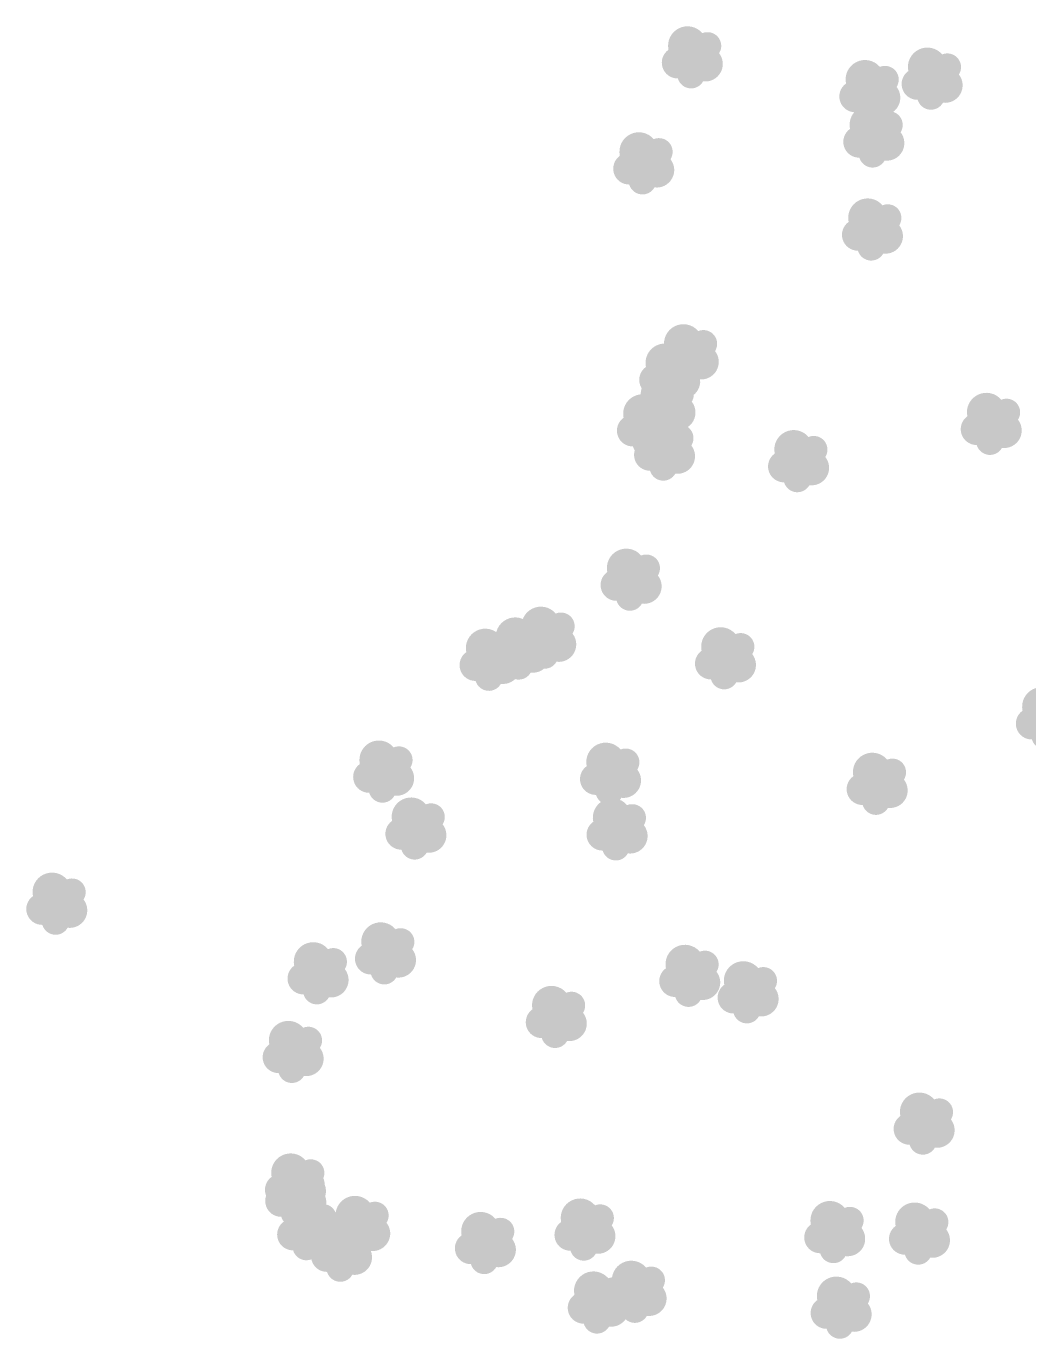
# Model space of a CAD drawing. Header units: feet. Extents: x 19943 to 22668, y 19646 to 21490.
# Drawn here: x 21013.2 to 21172.5, y 20554.7 to 20763.2 of the extents above; entities that cross this region are included whole.
import ezdxf

# ---------------------------------------------------------------- set-up
doc = ezdxf.new("R2010")
doc.units = ezdxf.units.FT
doc.header["$MEASUREMENT"] = 0
doc.layers.add('V-PLNT-TREES-SAVD', color=253, linetype='Continuous')

# ---------------------------------------------------------------- blocks, each defined once
blk = doc.blocks.new('Existing Basemap')
at = {"layer": 'V-PLNT-TREES-SAVD'}
h = blk.add_hatch(color=256, dxfattribs=at)
edge = h.paths.add_edge_path()
edge.add_ellipse((21121.47, 20760.13), major_axis=(-1.54, 1.54), ratio=1, start_angle=192.5945, end_angle=337.2688)
edge.add_ellipse((21118.29, 20760.15), major_axis=(-2.19, 2.18), ratio=1, start_angle=265.3136, end_angle=416.8559)
edge.add_ellipse((21116.72, 20757.46), major_axis=(1.78, 1.78), ratio=1, start_angle=80.2866, end_angle=225.7342)
edge.add_ellipse((21118.86, 20755.56), major_axis=(-1.55, 1.55), ratio=1, start_angle=61.1573, end_angle=61.4715)
edge.add_ellipse((21118.86, 20755.56), major_axis=(-1.55, 1.55), ratio=1, start_angle=61.4715, end_angle=195.4892)
edge.add_ellipse((21121.11, 20757.25), major_axis=(1.97, 1.97), ratio=1, start_angle=217.817, end_angle=353.0193)
h = blk.add_hatch(color=256, dxfattribs=at)
edge = h.paths.add_edge_path()
edge.add_ellipse((21159.58, 20756.75), major_axis=(-1.54, 1.54), ratio=1, start_angle=192.5945, end_angle=337.2688)
edge.add_ellipse((21156.4, 20756.77), major_axis=(-2.19, 2.18), ratio=1, start_angle=265.3136, end_angle=416.8559)
edge.add_ellipse((21154.83, 20754.07), major_axis=(1.78, 1.78), ratio=1, start_angle=80.2866, end_angle=225.7342)
edge.add_ellipse((21156.97, 20752.17), major_axis=(-1.55, 1.55), ratio=1, start_angle=61.1573, end_angle=61.4715)
edge.add_ellipse((21156.97, 20752.17), major_axis=(-1.55, 1.55), ratio=1, start_angle=61.4715, end_angle=195.4892)
edge.add_ellipse((21159.22, 20753.86), major_axis=(1.97, 1.97), ratio=1, start_angle=217.817, end_angle=353.0193)
h = blk.add_hatch(color=256, dxfattribs=at)
edge = h.paths.add_edge_path()
edge.add_ellipse((21149.68, 20754.77), major_axis=(-1.54, 1.54), ratio=1, start_angle=192.5945, end_angle=337.2688)
edge.add_ellipse((21146.5, 20754.79), major_axis=(-2.19, 2.18), ratio=1, start_angle=265.3136, end_angle=416.8559)
edge.add_ellipse((21144.93, 20752.09), major_axis=(1.78, 1.78), ratio=1, start_angle=80.2866, end_angle=225.7342)
edge.add_ellipse((21147.07, 20750.19), major_axis=(-1.55, 1.55), ratio=1, start_angle=61.1573, end_angle=61.4715)
edge.add_ellipse((21147.07, 20750.19), major_axis=(-1.55, 1.55), ratio=1, start_angle=61.4715, end_angle=195.4892)
edge.add_ellipse((21149.32, 20751.88), major_axis=(1.97, 1.97), ratio=1, start_angle=217.817, end_angle=353.0193)
h = blk.add_hatch(color=256, dxfattribs=at)
edge = h.paths.add_edge_path()
edge.add_ellipse((21150.31, 20747.56), major_axis=(-1.54, 1.54), ratio=1, start_angle=192.5945, end_angle=337.2688)
edge.add_ellipse((21147.13, 20747.58), major_axis=(-2.19, 2.18), ratio=1, start_angle=265.3136, end_angle=416.8559)
edge.add_ellipse((21145.56, 20744.88), major_axis=(1.78, 1.78), ratio=1, start_angle=80.2866, end_angle=225.7342)
edge.add_ellipse((21147.7, 20742.98), major_axis=(-1.55, 1.55), ratio=1, start_angle=61.1573, end_angle=61.4715)
edge.add_ellipse((21147.7, 20742.98), major_axis=(-1.55, 1.55), ratio=1, start_angle=61.4715, end_angle=195.4892)
edge.add_ellipse((21149.96, 20744.67), major_axis=(1.97, 1.97), ratio=1, start_angle=217.817, end_angle=353.0193)
h = blk.add_hatch(color=256, dxfattribs=at)
edge = h.paths.add_edge_path()
edge.add_ellipse((21113.75, 20743.29), major_axis=(-1.54, 1.54), ratio=1, start_angle=192.5945, end_angle=337.2688)
edge.add_ellipse((21110.56, 20743.31), major_axis=(-2.19, 2.18), ratio=1, start_angle=265.3136, end_angle=416.8559)
edge.add_ellipse((21109, 20740.61), major_axis=(1.78, 1.78), ratio=1, start_angle=80.2866, end_angle=225.7342)
edge.add_ellipse((21111.13, 20738.71), major_axis=(-1.55, 1.55), ratio=1, start_angle=61.1573, end_angle=61.4715)
edge.add_ellipse((21111.13, 20738.71), major_axis=(-1.55, 1.55), ratio=1, start_angle=61.4715, end_angle=195.4892)
edge.add_ellipse((21113.39, 20740.4), major_axis=(1.97, 1.97), ratio=1, start_angle=217.817, end_angle=353.0193)
h = blk.add_hatch(color=256, dxfattribs=at)
edge = h.paths.add_edge_path()
edge.add_ellipse((21150.1, 20732.78), major_axis=(-1.54, 1.54), ratio=1, start_angle=192.5945, end_angle=337.2688)
edge.add_ellipse((21146.91, 20732.8), major_axis=(-2.19, 2.18), ratio=1, start_angle=265.3136, end_angle=416.8559)
edge.add_ellipse((21145.35, 20730.1), major_axis=(1.78, 1.78), ratio=1, start_angle=80.2866, end_angle=225.7342)
edge.add_ellipse((21147.48, 20728.2), major_axis=(-1.55, 1.55), ratio=1, start_angle=61.1573, end_angle=61.4715)
edge.add_ellipse((21147.48, 20728.2), major_axis=(-1.55, 1.55), ratio=1, start_angle=61.4715, end_angle=195.4892)
edge.add_ellipse((21149.74, 20729.89), major_axis=(1.97, 1.97), ratio=1, start_angle=217.817, end_angle=353.0193)
h = blk.add_hatch(color=256, dxfattribs=at)
edge = h.paths.add_edge_path()
edge.add_ellipse((21120.82, 20712.79), major_axis=(-1.54, 1.54), ratio=1, start_angle=192.5945, end_angle=337.2688)
edge.add_ellipse((21117.64, 20712.81), major_axis=(-2.19, 2.18), ratio=1, start_angle=265.3136, end_angle=416.8559)
edge.add_ellipse((21116.07, 20710.12), major_axis=(1.78, 1.78), ratio=1, start_angle=80.2866, end_angle=225.7342)
edge.add_ellipse((21118.21, 20708.22), major_axis=(-1.55, 1.55), ratio=1, start_angle=61.1573, end_angle=61.4715)
edge.add_ellipse((21118.21, 20708.22), major_axis=(-1.55, 1.55), ratio=1, start_angle=61.4715, end_angle=195.4892)
edge.add_ellipse((21120.47, 20709.91), major_axis=(1.97, 1.97), ratio=1, start_angle=217.817, end_angle=353.0193)
h = blk.add_hatch(color=256, dxfattribs=at)
edge = h.paths.add_edge_path()
edge.add_ellipse((21117.88, 20709.72), major_axis=(-1.54, 1.54), ratio=1, start_angle=192.5945, end_angle=337.2688)
edge.add_ellipse((21114.7, 20709.74), major_axis=(-2.19, 2.18), ratio=1, start_angle=265.3136, end_angle=416.8559)
edge.add_ellipse((21113.13, 20707.05), major_axis=(1.78, 1.78), ratio=1, start_angle=80.2866, end_angle=225.7342)
edge.add_ellipse((21115.27, 20705.15), major_axis=(-1.55, 1.55), ratio=1, start_angle=61.1573, end_angle=61.4715)
edge.add_ellipse((21115.27, 20705.15), major_axis=(-1.55, 1.55), ratio=1, start_angle=61.4715, end_angle=195.4892)
edge.add_ellipse((21117.52, 20706.83), major_axis=(1.97, 1.97), ratio=1, start_angle=217.817, end_angle=353.0193)
h = blk.add_hatch(color=256, dxfattribs=at)
edge = h.paths.add_edge_path()
edge.add_ellipse((21117.12, 20704.76), major_axis=(-1.54, 1.54), ratio=1, start_angle=192.5945, end_angle=337.2688)
edge.add_ellipse((21113.94, 20704.78), major_axis=(-2.19, 2.18), ratio=1, start_angle=265.3136, end_angle=416.8559)
edge.add_ellipse((21112.38, 20702.08), major_axis=(1.78, 1.78), ratio=1, start_angle=80.2866, end_angle=225.7342)
edge.add_ellipse((21114.51, 20700.18), major_axis=(-1.55, 1.55), ratio=1, start_angle=61.1573, end_angle=61.4715)
edge.add_ellipse((21114.51, 20700.18), major_axis=(-1.55, 1.55), ratio=1, start_angle=61.4715, end_angle=195.4892)
edge.add_ellipse((21116.77, 20701.87), major_axis=(1.97, 1.97), ratio=1, start_angle=217.817, end_angle=353.0193)
h = blk.add_hatch(color=256, dxfattribs=at)
edge = h.paths.add_edge_path()
edge.add_ellipse((21114.33, 20701.66), major_axis=(-1.54, 1.54), ratio=1, start_angle=192.5945, end_angle=337.2688)
edge.add_ellipse((21111.15, 20701.68), major_axis=(-2.19, 2.18), ratio=1, start_angle=265.3136, end_angle=416.8559)
edge.add_ellipse((21109.59, 20698.99), major_axis=(1.78, 1.78), ratio=1, start_angle=80.2866, end_angle=225.7342)
edge.add_ellipse((21111.72, 20697.08), major_axis=(-1.55, 1.55), ratio=1, start_angle=61.1573, end_angle=61.4715)
edge.add_ellipse((21111.72, 20697.08), major_axis=(-1.55, 1.55), ratio=1, start_angle=61.4715, end_angle=195.4892)
edge.add_ellipse((21113.98, 20698.77), major_axis=(1.97, 1.97), ratio=1, start_angle=217.817, end_angle=353.0193)
h = blk.add_hatch(color=256, dxfattribs=at)
edge = h.paths.add_edge_path()
edge.add_ellipse((21168.97, 20701.89), major_axis=(-1.54, 1.54), ratio=1, start_angle=192.5945, end_angle=337.2688)
edge.add_ellipse((21165.78, 20701.91), major_axis=(-2.19, 2.18), ratio=1, start_angle=265.3136, end_angle=416.8559)
edge.add_ellipse((21164.22, 20699.22), major_axis=(1.78, 1.78), ratio=1, start_angle=80.2866, end_angle=225.7342)
edge.add_ellipse((21166.35, 20697.32), major_axis=(-1.55, 1.55), ratio=1, start_angle=61.1573, end_angle=61.4715)
edge.add_ellipse((21166.35, 20697.32), major_axis=(-1.55, 1.55), ratio=1, start_angle=61.4715, end_angle=195.4892)
edge.add_ellipse((21168.61, 20699.01), major_axis=(1.97, 1.97), ratio=1, start_angle=217.817, end_angle=353.0193)
h = blk.add_hatch(color=256, dxfattribs=at)
edge = h.paths.add_edge_path()
edge.add_ellipse((21117.06, 20697.8), major_axis=(-1.54, 1.54), ratio=1, start_angle=192.5945, end_angle=337.2688)
edge.add_ellipse((21113.87, 20697.82), major_axis=(-2.19, 2.18), ratio=1, start_angle=265.3136, end_angle=416.8559)
edge.add_ellipse((21112.31, 20695.13), major_axis=(1.78, 1.78), ratio=1, start_angle=80.2866, end_angle=225.7342)
edge.add_ellipse((21114.44, 20693.23), major_axis=(-1.55, 1.55), ratio=1, start_angle=61.1573, end_angle=61.4715)
edge.add_ellipse((21114.44, 20693.23), major_axis=(-1.55, 1.55), ratio=1, start_angle=61.4715, end_angle=195.4892)
edge.add_ellipse((21116.7, 20694.92), major_axis=(1.97, 1.97), ratio=1, start_angle=217.817, end_angle=353.0193)
h = blk.add_hatch(color=256, dxfattribs=at)
edge = h.paths.add_edge_path()
edge.add_ellipse((21138.35, 20695.97), major_axis=(-1.54, 1.54), ratio=1, start_angle=192.5945, end_angle=337.2688)
edge.add_ellipse((21135.17, 20695.99), major_axis=(-2.19, 2.18), ratio=1, start_angle=265.3136, end_angle=416.8559)
edge.add_ellipse((21133.6, 20693.29), major_axis=(1.78, 1.78), ratio=1, start_angle=80.2866, end_angle=225.7342)
edge.add_ellipse((21135.74, 20691.39), major_axis=(-1.55, 1.55), ratio=1, start_angle=61.1573, end_angle=61.4715)
edge.add_ellipse((21135.74, 20691.39), major_axis=(-1.55, 1.55), ratio=1, start_angle=61.4715, end_angle=195.4892)
edge.add_ellipse((21138, 20693.08), major_axis=(1.97, 1.97), ratio=1, start_angle=217.817, end_angle=353.0193)
h = blk.add_hatch(color=256, dxfattribs=at)
edge = h.paths.add_edge_path()
edge.add_ellipse((21111.74, 20677.13), major_axis=(-1.54, 1.54), ratio=1, start_angle=192.5945, end_angle=337.2688)
edge.add_ellipse((21108.56, 20677.15), major_axis=(-2.19, 2.18), ratio=1, start_angle=265.3136, end_angle=416.8559)
edge.add_ellipse((21106.99, 20674.46), major_axis=(1.78, 1.78), ratio=1, start_angle=80.2866, end_angle=225.7342)
edge.add_ellipse((21109.13, 20672.56), major_axis=(-1.55, 1.55), ratio=1, start_angle=61.1573, end_angle=61.4715)
edge.add_ellipse((21109.13, 20672.56), major_axis=(-1.55, 1.55), ratio=1, start_angle=61.4715, end_angle=195.4892)
edge.add_ellipse((21111.39, 20674.25), major_axis=(1.97, 1.97), ratio=1, start_angle=217.817, end_angle=353.0193)
h = blk.add_hatch(color=256, dxfattribs=at)
edge = h.paths.add_edge_path()
edge.add_ellipse((21098.18, 20667.91), major_axis=(-1.54, 1.54), ratio=1, start_angle=192.5945, end_angle=337.2688)
edge.add_ellipse((21094.99, 20667.93), major_axis=(-2.19, 2.18), ratio=1, start_angle=265.3136, end_angle=416.8559)
edge.add_ellipse((21093.43, 20665.24), major_axis=(1.78, 1.78), ratio=1, start_angle=80.2866, end_angle=225.7342)
edge.add_ellipse((21095.56, 20663.34), major_axis=(-1.55, 1.55), ratio=1, start_angle=61.1573, end_angle=61.4715)
edge.add_ellipse((21095.56, 20663.34), major_axis=(-1.55, 1.55), ratio=1, start_angle=61.4715, end_angle=195.4892)
edge.add_ellipse((21097.82, 20665.03), major_axis=(1.97, 1.97), ratio=1, start_angle=217.817, end_angle=353.0193)
h = blk.add_hatch(color=256, dxfattribs=at)
edge = h.paths.add_edge_path()
edge.add_ellipse((21094.08, 20666.2), major_axis=(-1.54, 1.54), ratio=1, start_angle=192.5945, end_angle=337.2688)
edge.add_ellipse((21090.9, 20666.22), major_axis=(-2.19, 2.18), ratio=1, start_angle=265.3136, end_angle=416.8559)
edge.add_ellipse((21089.33, 20663.52), major_axis=(1.78, 1.78), ratio=1, start_angle=80.2866, end_angle=225.7342)
edge.add_ellipse((21091.47, 20661.62), major_axis=(-1.55, 1.55), ratio=1, start_angle=61.1573, end_angle=61.4715)
edge.add_ellipse((21091.47, 20661.62), major_axis=(-1.55, 1.55), ratio=1, start_angle=61.4715, end_angle=195.4892)
edge.add_ellipse((21093.72, 20663.31), major_axis=(1.97, 1.97), ratio=1, start_angle=217.817, end_angle=353.0193)
h = blk.add_hatch(color=256, dxfattribs=at)
edge = h.paths.add_edge_path()
edge.add_ellipse((21089.33, 20664.41), major_axis=(-1.54, 1.54), ratio=1, start_angle=192.5945, end_angle=337.2688)
edge.add_ellipse((21086.15, 20664.43), major_axis=(-2.19, 2.18), ratio=1, start_angle=265.3136, end_angle=416.8559)
edge.add_ellipse((21084.58, 20661.73), major_axis=(1.78, 1.78), ratio=1, start_angle=80.2866, end_angle=225.7342)
edge.add_ellipse((21086.72, 20659.83), major_axis=(-1.55, 1.55), ratio=1, start_angle=61.1573, end_angle=61.4715)
edge.add_ellipse((21086.72, 20659.83), major_axis=(-1.55, 1.55), ratio=1, start_angle=61.4715, end_angle=195.4892)
edge.add_ellipse((21088.97, 20661.52), major_axis=(1.97, 1.97), ratio=1, start_angle=217.817, end_angle=353.0193)
h = blk.add_hatch(color=256, dxfattribs=at)
edge = h.paths.add_edge_path()
edge.add_ellipse((21126.74, 20664.64), major_axis=(-1.54, 1.54), ratio=1, start_angle=192.5945, end_angle=337.2688)
edge.add_ellipse((21123.55, 20664.66), major_axis=(-2.19, 2.18), ratio=1, start_angle=265.3136, end_angle=416.8559)
edge.add_ellipse((21121.99, 20661.97), major_axis=(1.78, 1.78), ratio=1, start_angle=80.2866, end_angle=225.7342)
edge.add_ellipse((21124.12, 20660.07), major_axis=(-1.55, 1.55), ratio=1, start_angle=61.1573, end_angle=61.4715)
edge.add_ellipse((21124.12, 20660.07), major_axis=(-1.55, 1.55), ratio=1, start_angle=61.4715, end_angle=195.4892)
edge.add_ellipse((21126.38, 20661.76), major_axis=(1.97, 1.97), ratio=1, start_angle=217.817, end_angle=353.0193)
h = blk.add_hatch(color=256, dxfattribs=at)
edge = h.paths.add_edge_path()
edge.add_ellipse((21177.73, 20655.11), major_axis=(-1.54, 1.54), ratio=1, start_angle=192.5945, end_angle=337.2688)
edge.add_ellipse((21174.55, 20655.13), major_axis=(-2.19, 2.18), ratio=1, start_angle=265.3136, end_angle=416.8559)
edge.add_ellipse((21172.98, 20652.43), major_axis=(1.78, 1.78), ratio=1, start_angle=80.2866, end_angle=225.7342)
edge.add_ellipse((21175.12, 20650.53), major_axis=(-1.55, 1.55), ratio=1, start_angle=61.1573, end_angle=61.4715)
edge.add_ellipse((21175.12, 20650.53), major_axis=(-1.55, 1.55), ratio=1, start_angle=61.4715, end_angle=195.4892)
edge.add_ellipse((21177.37, 20652.22), major_axis=(1.97, 1.97), ratio=1, start_angle=217.817, end_angle=353.0193)
h = blk.add_hatch(color=256, dxfattribs=at)
edge = h.paths.add_edge_path()
edge.add_ellipse((21072.42, 20646.64), major_axis=(-1.54, 1.54), ratio=1, start_angle=192.5945, end_angle=337.2688)
edge.add_ellipse((21069.24, 20646.66), major_axis=(-2.19, 2.18), ratio=1, start_angle=265.3136, end_angle=416.8559)
edge.add_ellipse((21067.67, 20643.96), major_axis=(1.78, 1.78), ratio=1, start_angle=80.2866, end_angle=225.7342)
edge.add_ellipse((21069.81, 20642.06), major_axis=(-1.55, 1.55), ratio=1, start_angle=61.1573, end_angle=61.4715)
edge.add_ellipse((21069.81, 20642.06), major_axis=(-1.55, 1.55), ratio=1, start_angle=61.4715, end_angle=195.4892)
edge.add_ellipse((21072.06, 20643.75), major_axis=(1.97, 1.97), ratio=1, start_angle=217.817, end_angle=353.0193)
h = blk.add_hatch(color=256, dxfattribs=at)
edge = h.paths.add_edge_path()
edge.add_ellipse((21108.47, 20646.3), major_axis=(-1.54, 1.54), ratio=1, start_angle=192.5945, end_angle=337.2688)
edge.add_ellipse((21105.29, 20646.32), major_axis=(-2.19, 2.18), ratio=1, start_angle=265.3136, end_angle=416.8559)
edge.add_ellipse((21103.72, 20643.62), major_axis=(1.78, 1.78), ratio=1, start_angle=80.2866, end_angle=225.7342)
edge.add_ellipse((21105.86, 20641.72), major_axis=(-1.55, 1.55), ratio=1, start_angle=61.1573, end_angle=61.4715)
edge.add_ellipse((21105.86, 20641.72), major_axis=(-1.55, 1.55), ratio=1, start_angle=61.4715, end_angle=195.4892)
edge.add_ellipse((21108.12, 20643.41), major_axis=(1.97, 1.97), ratio=1, start_angle=217.817, end_angle=353.0193)
h = blk.add_hatch(color=256, dxfattribs=at)
edge = h.paths.add_edge_path()
edge.add_ellipse((21150.84, 20644.7), major_axis=(-1.54, 1.54), ratio=1, start_angle=192.5945, end_angle=337.2688)
edge.add_ellipse((21147.66, 20644.72), major_axis=(-2.19, 2.18), ratio=1, start_angle=265.3136, end_angle=416.8559)
edge.add_ellipse((21146.09, 20642.02), major_axis=(1.78, 1.78), ratio=1, start_angle=80.2866, end_angle=225.7342)
edge.add_ellipse((21148.23, 20640.12), major_axis=(-1.55, 1.55), ratio=1, start_angle=61.1573, end_angle=61.4715)
edge.add_ellipse((21148.23, 20640.12), major_axis=(-1.55, 1.55), ratio=1, start_angle=61.4715, end_angle=195.4892)
edge.add_ellipse((21150.49, 20641.81), major_axis=(1.97, 1.97), ratio=1, start_angle=217.817, end_angle=353.0193)
h = blk.add_hatch(color=256, dxfattribs=at)
edge = h.paths.add_edge_path()
edge.add_ellipse((21077.54, 20637.59), major_axis=(-1.54, 1.54), ratio=1, start_angle=192.5945, end_angle=337.2688)
edge.add_ellipse((21074.36, 20637.61), major_axis=(-2.19, 2.18), ratio=1, start_angle=265.3136, end_angle=416.8559)
edge.add_ellipse((21072.79, 20634.92), major_axis=(1.78, 1.78), ratio=1, start_angle=80.2866, end_angle=225.7342)
edge.add_ellipse((21074.93, 20633.02), major_axis=(-1.55, 1.55), ratio=1, start_angle=61.1573, end_angle=61.4715)
edge.add_ellipse((21074.93, 20633.02), major_axis=(-1.55, 1.55), ratio=1, start_angle=61.4715, end_angle=195.4892)
edge.add_ellipse((21077.19, 20634.7), major_axis=(1.97, 1.97), ratio=1, start_angle=217.817, end_angle=353.0193)
h = blk.add_hatch(color=256, dxfattribs=at)
edge = h.paths.add_edge_path()
edge.add_ellipse((21109.51, 20637.46), major_axis=(-1.54, 1.54), ratio=1, start_angle=192.5945, end_angle=337.2688)
edge.add_ellipse((21106.33, 20637.48), major_axis=(-2.19, 2.18), ratio=1, start_angle=265.3136, end_angle=416.8559)
edge.add_ellipse((21104.76, 20634.78), major_axis=(1.78, 1.78), ratio=1, start_angle=80.2866, end_angle=225.7342)
edge.add_ellipse((21106.9, 20632.88), major_axis=(-1.55, 1.55), ratio=1, start_angle=61.1573, end_angle=61.4715)
edge.add_ellipse((21106.9, 20632.88), major_axis=(-1.55, 1.55), ratio=1, start_angle=61.4715, end_angle=195.4892)
edge.add_ellipse((21109.16, 20634.57), major_axis=(1.97, 1.97), ratio=1, start_angle=217.817, end_angle=353.0193)
h = blk.add_hatch(color=256, dxfattribs=at)
edge = h.paths.add_edge_path()
edge.add_ellipse((21020.48, 20625.65), major_axis=(-1.54, 1.54), ratio=1, start_angle=192.5945, end_angle=337.2688)
edge.add_ellipse((21017.3, 20625.67), major_axis=(-2.19, 2.18), ratio=1, start_angle=265.3136, end_angle=416.8559)
edge.add_ellipse((21015.73, 20622.97), major_axis=(1.78, 1.78), ratio=1, start_angle=80.2866, end_angle=225.7342)
edge.add_ellipse((21017.87, 20621.07), major_axis=(-1.55, 1.55), ratio=1, start_angle=61.1573, end_angle=61.4715)
edge.add_ellipse((21017.87, 20621.07), major_axis=(-1.55, 1.55), ratio=1, start_angle=61.4715, end_angle=195.4892)
edge.add_ellipse((21020.12, 20622.76), major_axis=(1.97, 1.97), ratio=1, start_angle=217.817, end_angle=353.0193)
h = blk.add_hatch(color=256, dxfattribs=at)
edge = h.paths.add_edge_path()
edge.add_ellipse((21072.71, 20617.75), major_axis=(-1.54, 1.54), ratio=1, start_angle=192.5945, end_angle=337.2688)
edge.add_ellipse((21069.53, 20617.77), major_axis=(-2.19, 2.18), ratio=1, start_angle=265.3136, end_angle=416.8559)
edge.add_ellipse((21067.96, 20615.08), major_axis=(1.78, 1.78), ratio=1, start_angle=80.2866, end_angle=225.7342)
edge.add_ellipse((21070.1, 20613.18), major_axis=(-1.55, 1.55), ratio=1, start_angle=61.1573, end_angle=61.4715)
edge.add_ellipse((21070.1, 20613.18), major_axis=(-1.55, 1.55), ratio=1, start_angle=61.4715, end_angle=195.4892)
edge.add_ellipse((21072.36, 20614.86), major_axis=(1.97, 1.97), ratio=1, start_angle=217.817, end_angle=353.0193)
h = blk.add_hatch(color=256, dxfattribs=at)
edge = h.paths.add_edge_path()
edge.add_ellipse((21061.99, 20614.59), major_axis=(-1.54, 1.54), ratio=1, start_angle=192.5945, end_angle=337.2688)
edge.add_ellipse((21058.81, 20614.61), major_axis=(-2.19, 2.18), ratio=1, start_angle=265.3136, end_angle=416.8559)
edge.add_ellipse((21057.24, 20611.92), major_axis=(1.78, 1.78), ratio=1, start_angle=80.2866, end_angle=225.7342)
edge.add_ellipse((21059.38, 20610.01), major_axis=(-1.55, 1.55), ratio=1, start_angle=61.1573, end_angle=61.4715)
edge.add_ellipse((21059.38, 20610.01), major_axis=(-1.55, 1.55), ratio=1, start_angle=61.4715, end_angle=195.4892)
edge.add_ellipse((21061.64, 20611.7), major_axis=(1.97, 1.97), ratio=1, start_angle=217.817, end_angle=353.0193)
h = blk.add_hatch(color=256, dxfattribs=at)
edge = h.paths.add_edge_path()
edge.add_ellipse((21121.06, 20614.18), major_axis=(-1.54, 1.54), ratio=1, start_angle=192.5945, end_angle=337.2688)
edge.add_ellipse((21117.88, 20614.2), major_axis=(-2.19, 2.18), ratio=1, start_angle=265.3136, end_angle=416.8559)
edge.add_ellipse((21116.31, 20611.51), major_axis=(1.78, 1.78), ratio=1, start_angle=80.2866, end_angle=225.7342)
edge.add_ellipse((21118.45, 20609.61), major_axis=(-1.55, 1.55), ratio=1, start_angle=61.1573, end_angle=61.4715)
edge.add_ellipse((21118.45, 20609.61), major_axis=(-1.55, 1.55), ratio=1, start_angle=61.4715, end_angle=195.4892)
edge.add_ellipse((21120.7, 20611.3), major_axis=(1.97, 1.97), ratio=1, start_angle=217.817, end_angle=353.0193)
h = blk.add_hatch(color=256, dxfattribs=at)
edge = h.paths.add_edge_path()
edge.add_ellipse((21130.34, 20611.57), major_axis=(-1.54, 1.54), ratio=1, start_angle=192.5945, end_angle=337.2688)
edge.add_ellipse((21127.15, 20611.59), major_axis=(-2.19, 2.18), ratio=1, start_angle=265.3136, end_angle=416.8559)
edge.add_ellipse((21125.59, 20608.89), major_axis=(1.78, 1.78), ratio=1, start_angle=80.2866, end_angle=225.7342)
edge.add_ellipse((21127.72, 20606.99), major_axis=(-1.55, 1.55), ratio=1, start_angle=61.1573, end_angle=61.4715)
edge.add_ellipse((21127.72, 20606.99), major_axis=(-1.55, 1.55), ratio=1, start_angle=61.4715, end_angle=195.4892)
edge.add_ellipse((21129.98, 20608.68), major_axis=(1.97, 1.97), ratio=1, start_angle=217.817, end_angle=353.0193)
h = blk.add_hatch(color=256, dxfattribs=at)
edge = h.paths.add_edge_path()
edge.add_ellipse((21099.85, 20607.65), major_axis=(-1.54, 1.54), ratio=1, start_angle=192.5945, end_angle=337.2688)
edge.add_ellipse((21096.67, 20607.67), major_axis=(-2.19, 2.18), ratio=1, start_angle=265.3136, end_angle=416.8559)
edge.add_ellipse((21095.1, 20604.98), major_axis=(1.78, 1.78), ratio=1, start_angle=80.2866, end_angle=225.7342)
edge.add_ellipse((21097.24, 20603.08), major_axis=(-1.55, 1.55), ratio=1, start_angle=61.1573, end_angle=61.4715)
edge.add_ellipse((21097.24, 20603.08), major_axis=(-1.55, 1.55), ratio=1, start_angle=61.4715, end_angle=195.4892)
edge.add_ellipse((21099.5, 20604.77), major_axis=(1.97, 1.97), ratio=1, start_angle=217.817, end_angle=353.0193)
h = blk.add_hatch(color=256, dxfattribs=at)
edge = h.paths.add_edge_path()
edge.add_ellipse((21058.04, 20602.09), major_axis=(-1.54, 1.54), ratio=1, start_angle=192.5945, end_angle=337.2688)
edge.add_ellipse((21054.85, 20602.11), major_axis=(-2.19, 2.18), ratio=1, start_angle=265.3136, end_angle=416.8559)
edge.add_ellipse((21053.29, 20599.42), major_axis=(1.78, 1.78), ratio=1, start_angle=80.2866, end_angle=225.7342)
edge.add_ellipse((21055.42, 20597.52), major_axis=(-1.55, 1.55), ratio=1, start_angle=61.1573, end_angle=61.4715)
edge.add_ellipse((21055.42, 20597.52), major_axis=(-1.55, 1.55), ratio=1, start_angle=61.4715, end_angle=195.4892)
edge.add_ellipse((21057.68, 20599.2), major_axis=(1.97, 1.97), ratio=1, start_angle=217.817, end_angle=353.0193)
h = blk.add_hatch(color=256, dxfattribs=at)
edge = h.paths.add_edge_path()
edge.add_ellipse((21158.31, 20590.7), major_axis=(-1.54, 1.54), ratio=1, start_angle=192.5945, end_angle=337.2688)
edge.add_ellipse((21155.13, 20590.72), major_axis=(-2.19, 2.18), ratio=1, start_angle=265.3136, end_angle=416.8559)
edge.add_ellipse((21153.56, 20588.03), major_axis=(1.78, 1.78), ratio=1, start_angle=80.2866, end_angle=225.7342)
edge.add_ellipse((21155.69, 20586.13), major_axis=(-1.55, 1.55), ratio=1, start_angle=61.1573, end_angle=61.4715)
edge.add_ellipse((21155.69, 20586.13), major_axis=(-1.55, 1.55), ratio=1, start_angle=61.4715, end_angle=195.4892)
edge.add_ellipse((21157.95, 20587.82), major_axis=(1.97, 1.97), ratio=1, start_angle=217.817, end_angle=353.0193)
h = blk.add_hatch(color=256, dxfattribs=at)
edge = h.paths.add_edge_path()
edge.add_ellipse((21058.41, 20581.03), major_axis=(-1.54, 1.54), ratio=1, start_angle=192.5945, end_angle=337.2688)
edge.add_ellipse((21055.22, 20581.05), major_axis=(-2.19, 2.18), ratio=1, start_angle=265.3136, end_angle=416.8559)
edge.add_ellipse((21053.66, 20578.36), major_axis=(1.78, 1.78), ratio=1, start_angle=80.2866, end_angle=225.7342)
edge.add_ellipse((21055.79, 20576.46), major_axis=(-1.55, 1.55), ratio=1, start_angle=61.1573, end_angle=61.4715)
edge.add_ellipse((21055.79, 20576.46), major_axis=(-1.55, 1.55), ratio=1, start_angle=61.4715, end_angle=195.4892)
edge.add_ellipse((21058.05, 20578.14), major_axis=(1.97, 1.97), ratio=1, start_angle=217.817, end_angle=353.0193)
h = blk.add_hatch(color=256, dxfattribs=at)
edge = h.paths.add_edge_path()
edge.add_ellipse((21058.45, 20579.26), major_axis=(-1.54, 1.54), ratio=1, start_angle=192.5945, end_angle=337.2688)
edge.add_ellipse((21055.27, 20579.28), major_axis=(-2.19, 2.18), ratio=1, start_angle=265.3136, end_angle=416.8559)
edge.add_ellipse((21053.7, 20576.58), major_axis=(1.78, 1.78), ratio=1, start_angle=80.2866, end_angle=225.7342)
edge.add_ellipse((21055.84, 20574.68), major_axis=(-1.55, 1.55), ratio=1, start_angle=61.1573, end_angle=61.4715)
edge.add_ellipse((21055.84, 20574.68), major_axis=(-1.55, 1.55), ratio=1, start_angle=61.4715, end_angle=195.4892)
edge.add_ellipse((21058.1, 20576.37), major_axis=(1.97, 1.97), ratio=1, start_angle=217.817, end_angle=353.0193)
h = blk.add_hatch(color=256, dxfattribs=at)
edge = h.paths.add_edge_path()
edge.add_ellipse((21060.34, 20573.92), major_axis=(-1.54, 1.54), ratio=1, start_angle=192.5945, end_angle=337.2688)
edge.add_ellipse((21057.15, 20573.94), major_axis=(-2.19, 2.18), ratio=1, start_angle=265.3136, end_angle=416.8559)
edge.add_ellipse((21055.59, 20571.25), major_axis=(1.78, 1.78), ratio=1, start_angle=80.2866, end_angle=225.7342)
edge.add_ellipse((21057.72, 20569.35), major_axis=(-1.55, 1.55), ratio=1, start_angle=61.1573, end_angle=61.4715)
edge.add_ellipse((21057.72, 20569.35), major_axis=(-1.55, 1.55), ratio=1, start_angle=61.4715, end_angle=195.4892)
edge.add_ellipse((21059.98, 20571.03), major_axis=(1.97, 1.97), ratio=1, start_angle=217.817, end_angle=353.0193)
h = blk.add_hatch(color=256, dxfattribs=at)
edge = h.paths.add_edge_path()
edge.add_ellipse((21068.62, 20574.29), major_axis=(-1.54, 1.54), ratio=1, start_angle=192.5945, end_angle=337.2688)
edge.add_ellipse((21065.44, 20574.31), major_axis=(-2.19, 2.18), ratio=1, start_angle=265.3136, end_angle=416.8559)
edge.add_ellipse((21063.87, 20571.62), major_axis=(1.78, 1.78), ratio=1, start_angle=80.2866, end_angle=225.7342)
edge.add_ellipse((21066.01, 20569.72), major_axis=(-1.55, 1.55), ratio=1, start_angle=61.1573, end_angle=61.4715)
edge.add_ellipse((21066.01, 20569.72), major_axis=(-1.55, 1.55), ratio=1, start_angle=61.4715, end_angle=195.4892)
edge.add_ellipse((21068.26, 20571.41), major_axis=(1.97, 1.97), ratio=1, start_angle=217.817, end_angle=353.0193)
h = blk.add_hatch(color=256, dxfattribs=at)
edge = h.paths.add_edge_path()
edge.add_ellipse((21104.41, 20573.87), major_axis=(-1.54, 1.54), ratio=1, start_angle=192.5945, end_angle=337.2688)
edge.add_ellipse((21101.23, 20573.89), major_axis=(-2.19, 2.18), ratio=1, start_angle=265.3136, end_angle=416.8559)
edge.add_ellipse((21099.66, 20571.19), major_axis=(1.78, 1.78), ratio=1, start_angle=80.2866, end_angle=225.7342)
edge.add_ellipse((21101.8, 20569.29), major_axis=(-1.55, 1.55), ratio=1, start_angle=61.1573, end_angle=61.4715)
edge.add_ellipse((21101.8, 20569.29), major_axis=(-1.55, 1.55), ratio=1, start_angle=61.4715, end_angle=195.4892)
edge.add_ellipse((21104.05, 20570.98), major_axis=(1.97, 1.97), ratio=1, start_angle=217.817, end_angle=353.0193)
h = blk.add_hatch(color=256, dxfattribs=at)
edge = h.paths.add_edge_path()
edge.add_ellipse((21144.1, 20573.47), major_axis=(-1.54, 1.54), ratio=1, start_angle=192.5945, end_angle=337.2688)
edge.add_ellipse((21140.91, 20573.49), major_axis=(-2.19, 2.18), ratio=1, start_angle=265.3136, end_angle=416.8559)
edge.add_ellipse((21139.35, 20570.79), major_axis=(1.78, 1.78), ratio=1, start_angle=80.2866, end_angle=225.7342)
edge.add_ellipse((21141.48, 20568.89), major_axis=(-1.55, 1.55), ratio=1, start_angle=61.1573, end_angle=61.4715)
edge.add_ellipse((21141.48, 20568.89), major_axis=(-1.55, 1.55), ratio=1, start_angle=61.4715, end_angle=195.4892)
edge.add_ellipse((21143.74, 20570.58), major_axis=(1.97, 1.97), ratio=1, start_angle=217.817, end_angle=353.0193)
h = blk.add_hatch(color=256, dxfattribs=at)
edge = h.paths.add_edge_path()
edge.add_ellipse((21157.57, 20573.23), major_axis=(-1.54, 1.54), ratio=1, start_angle=192.5945, end_angle=337.2688)
edge.add_ellipse((21154.38, 20573.25), major_axis=(-2.19, 2.18), ratio=1, start_angle=265.3136, end_angle=416.8559)
edge.add_ellipse((21152.82, 20570.56), major_axis=(1.78, 1.78), ratio=1, start_angle=80.2866, end_angle=225.7342)
edge.add_ellipse((21154.95, 20568.65), major_axis=(-1.55, 1.55), ratio=1, start_angle=61.1573, end_angle=61.4715)
edge.add_ellipse((21154.95, 20568.65), major_axis=(-1.55, 1.55), ratio=1, start_angle=61.4715, end_angle=195.4892)
edge.add_ellipse((21157.21, 20570.34), major_axis=(1.97, 1.97), ratio=1, start_angle=217.817, end_angle=353.0193)
h = blk.add_hatch(color=256, dxfattribs=at)
edge = h.paths.add_edge_path()
edge.add_ellipse((21088.59, 20571.73), major_axis=(-1.54, 1.54), ratio=1, start_angle=192.5945, end_angle=337.2688)
edge.add_ellipse((21085.41, 20571.75), major_axis=(-2.19, 2.18), ratio=1, start_angle=265.3136, end_angle=416.8559)
edge.add_ellipse((21083.84, 20569.06), major_axis=(1.78, 1.78), ratio=1, start_angle=80.2866, end_angle=225.7342)
edge.add_ellipse((21085.98, 20567.15), major_axis=(-1.55, 1.55), ratio=1, start_angle=61.1573, end_angle=61.4715)
edge.add_ellipse((21085.98, 20567.15), major_axis=(-1.55, 1.55), ratio=1, start_angle=61.4715, end_angle=195.4892)
edge.add_ellipse((21088.23, 20568.84), major_axis=(1.97, 1.97), ratio=1, start_angle=217.817, end_angle=353.0193)
h = blk.add_hatch(color=256, dxfattribs=at)
edge = h.paths.add_edge_path()
edge.add_ellipse((21065.72, 20570.51), major_axis=(-1.54, 1.54), ratio=1, start_angle=192.5945, end_angle=337.2688)
edge.add_ellipse((21062.54, 20570.53), major_axis=(-2.19, 2.18), ratio=1, start_angle=265.3136, end_angle=416.8559)
edge.add_ellipse((21060.98, 20567.83), major_axis=(1.78, 1.78), ratio=1, start_angle=80.2866, end_angle=225.7342)
edge.add_ellipse((21063.11, 20565.93), major_axis=(-1.55, 1.55), ratio=1, start_angle=61.1573, end_angle=61.4715)
edge.add_ellipse((21063.11, 20565.93), major_axis=(-1.55, 1.55), ratio=1, start_angle=61.4715, end_angle=195.4892)
edge.add_ellipse((21065.37, 20567.62), major_axis=(1.97, 1.97), ratio=1, start_angle=217.817, end_angle=353.0193)
h = blk.add_hatch(color=256, dxfattribs=at)
edge = h.paths.add_edge_path()
edge.add_ellipse((21112.53, 20563.98), major_axis=(-1.54, 1.54), ratio=1, start_angle=192.5945, end_angle=337.2688)
edge.add_ellipse((21109.35, 20564), major_axis=(-2.19, 2.18), ratio=1, start_angle=265.3136, end_angle=416.8559)
edge.add_ellipse((21107.79, 20561.3), major_axis=(1.78, 1.78), ratio=1, start_angle=80.2866, end_angle=225.7342)
edge.add_ellipse((21109.92, 20559.4), major_axis=(-1.55, 1.55), ratio=1, start_angle=61.1573, end_angle=61.4715)
edge.add_ellipse((21109.92, 20559.4), major_axis=(-1.55, 1.55), ratio=1, start_angle=61.4715, end_angle=195.4892)
edge.add_ellipse((21112.18, 20561.09), major_axis=(1.97, 1.97), ratio=1, start_angle=217.817, end_angle=353.0193)
h = blk.add_hatch(color=256, dxfattribs=at)
edge = h.paths.add_edge_path()
edge.add_ellipse((21106.52, 20562.28), major_axis=(-1.54, 1.54), ratio=1, start_angle=192.5945, end_angle=337.2688)
edge.add_ellipse((21103.34, 20562.3), major_axis=(-2.19, 2.18), ratio=1, start_angle=265.3136, end_angle=416.8559)
edge.add_ellipse((21101.77, 20559.6), major_axis=(1.78, 1.78), ratio=1, start_angle=80.2866, end_angle=225.7342)
edge.add_ellipse((21103.91, 20557.7), major_axis=(-1.55, 1.55), ratio=1, start_angle=61.1573, end_angle=61.4715)
edge.add_ellipse((21103.91, 20557.7), major_axis=(-1.55, 1.55), ratio=1, start_angle=61.4715, end_angle=195.4892)
edge.add_ellipse((21106.17, 20559.39), major_axis=(1.97, 1.97), ratio=1, start_angle=217.817, end_angle=353.0193)
h = blk.add_hatch(color=256, dxfattribs=at)
edge = h.paths.add_edge_path()
edge.add_ellipse((21145.11, 20561.46), major_axis=(-1.54, 1.54), ratio=1, start_angle=192.5945, end_angle=337.2688)
edge.add_ellipse((21141.93, 20561.48), major_axis=(-2.19, 2.18), ratio=1, start_angle=265.3136, end_angle=416.8559)
edge.add_ellipse((21140.37, 20558.78), major_axis=(1.78, 1.78), ratio=1, start_angle=80.2866, end_angle=225.7342)
edge.add_ellipse((21142.5, 20556.88), major_axis=(-1.55, 1.55), ratio=1, start_angle=61.1573, end_angle=61.4715)
edge.add_ellipse((21142.5, 20556.88), major_axis=(-1.55, 1.55), ratio=1, start_angle=61.4715, end_angle=195.4892)
edge.add_ellipse((21144.76, 20558.57), major_axis=(1.97, 1.97), ratio=1, start_angle=217.817, end_angle=353.0193)

msp = doc.modelspace()

# ---------------------------------------------------------------- block references
msp.add_blockref('Existing Basemap', (0, 0))

doc.saveas('drawing.dxf')
